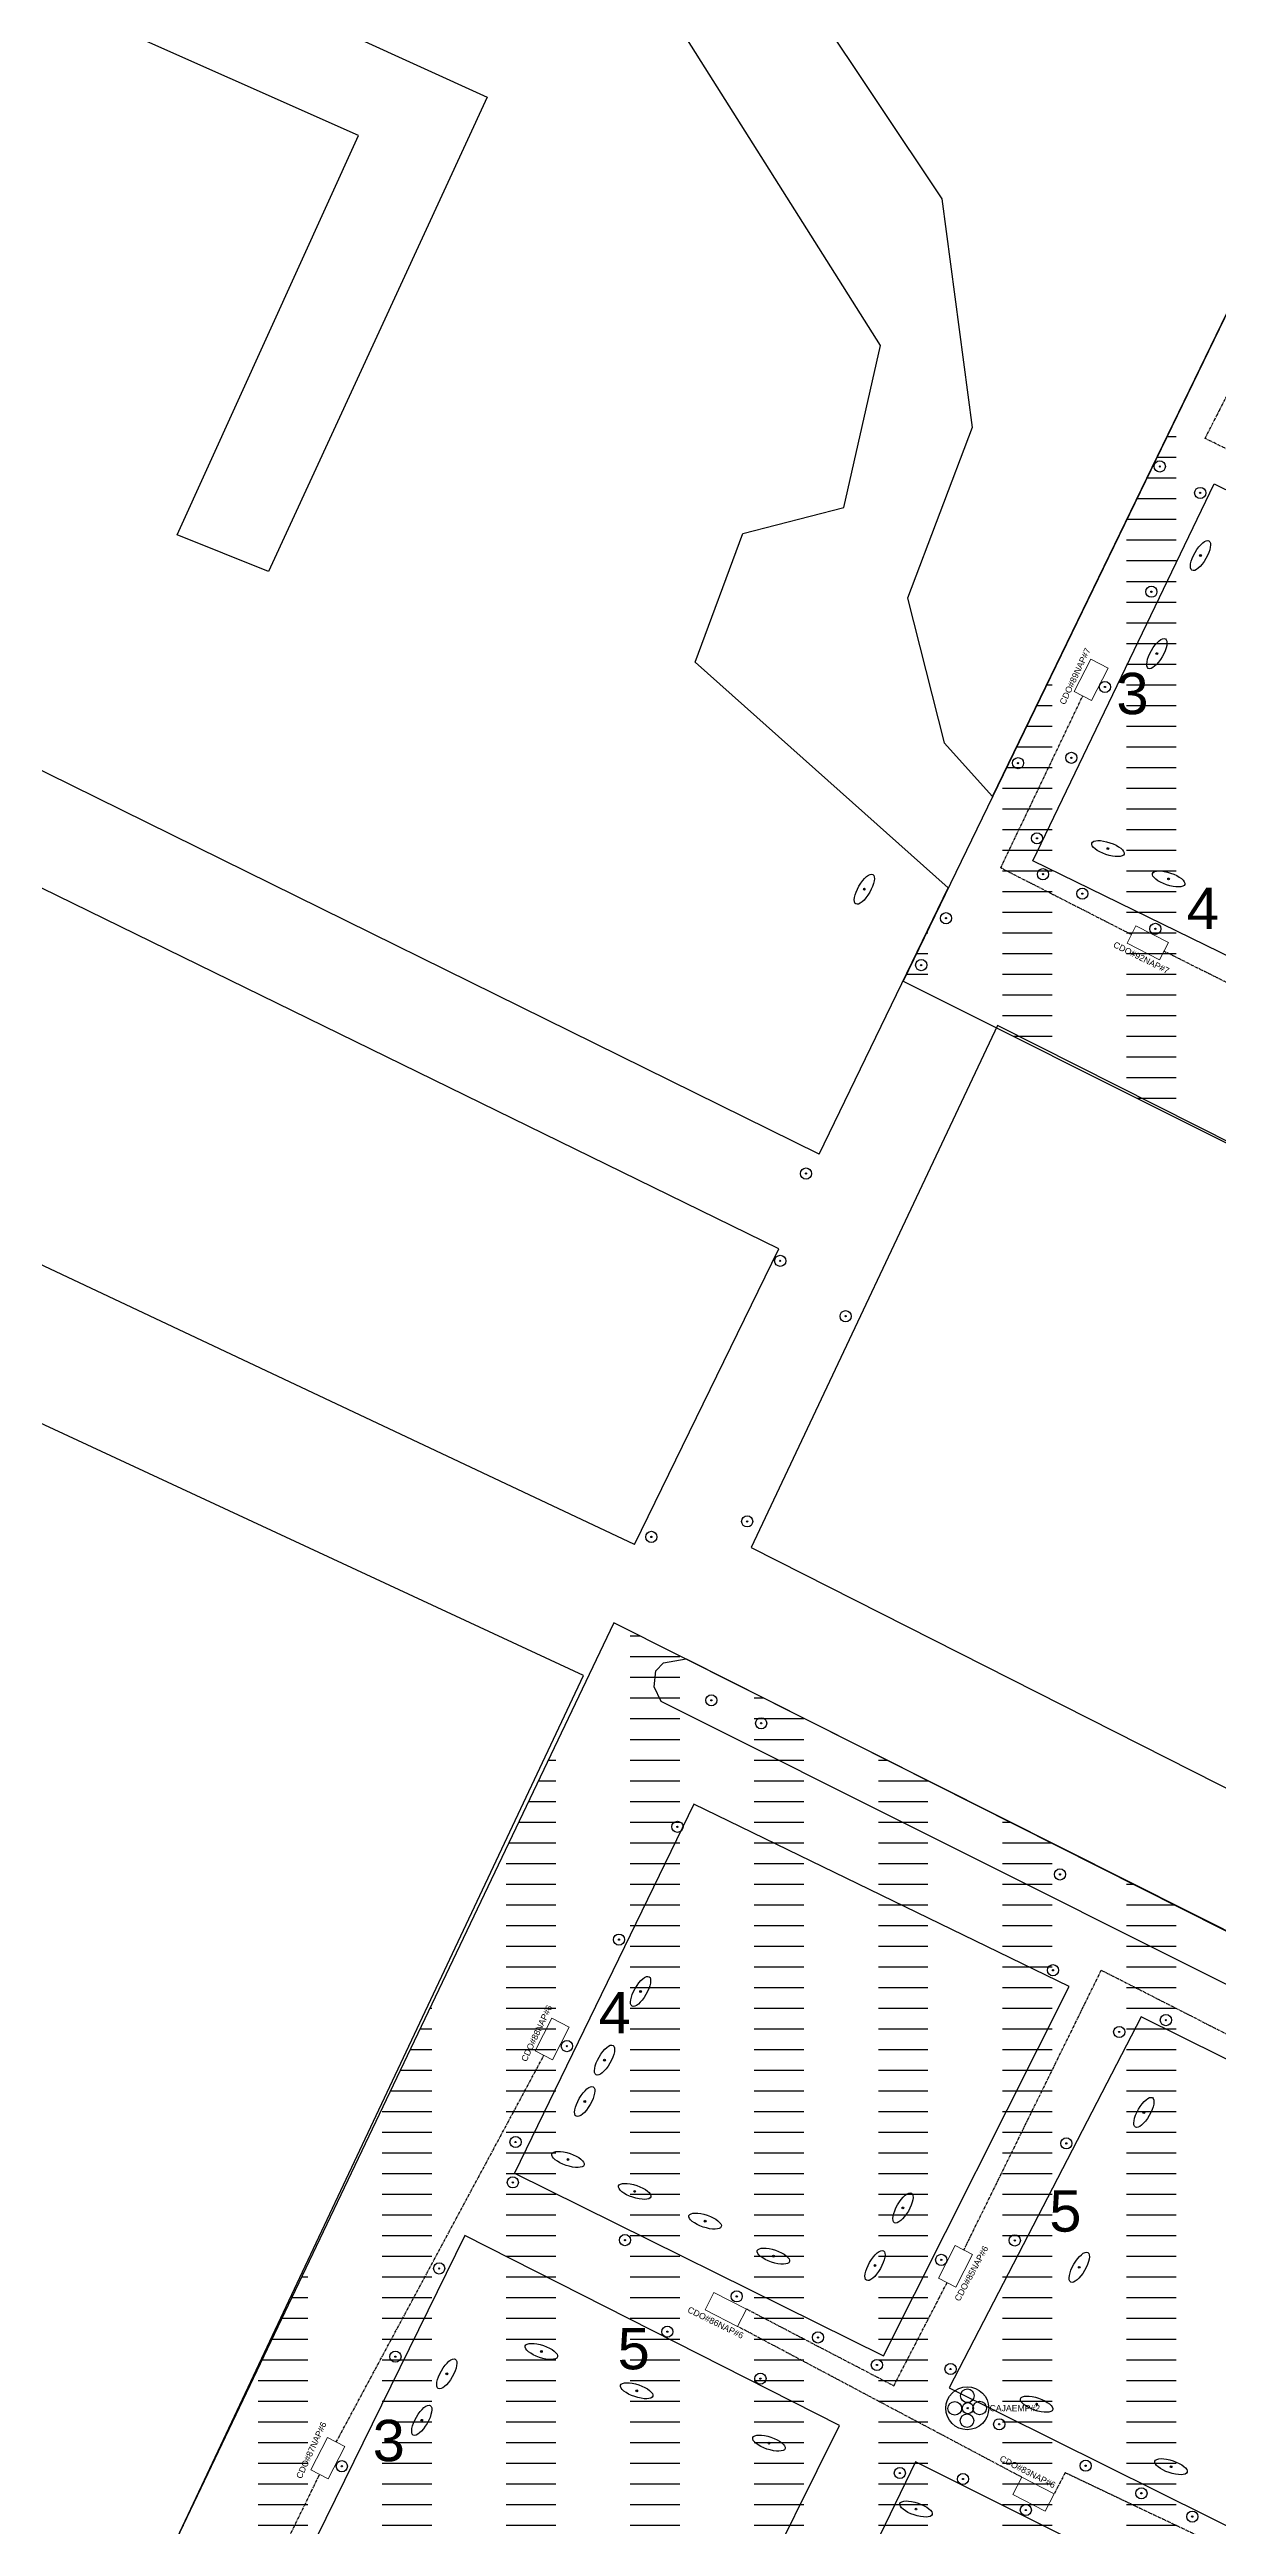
# Model space of a CAD drawing. Header units: metres. Extents: x 400841 to 403530, y 6344062 to 6346805.
# Drawn here: x 401740 to 402022, y 6345600 to 6346199 of the extents above; entities that cross this region are included whole.
import ezdxf
from ezdxf.enums import TextEntityAlignment as Align

# ---------------------------------------------------------------- set-up
doc = ezdxf.new("R2010")
doc.units = ezdxf.units.M
doc.header["$MEASUREMENT"] = 0
doc.linetypes.add('PHANTOM2', pattern=[1.25, 0.625, -0.125, 0.125, -0.125, 0.125, -0.125])
for name, color, linetype, lineweight in [('CDO', 10, 'Continuous', 20), ('Cluster', 62, 'Continuous', 30), ('Fibra_CDO_a_CDO', 12, 'PHANTOM2', 30), ('Fibra_NAP_a_CDO', 52, 'PHANTOM2', 30)]:
    doc.layers.add(name, color=color, linetype=linetype, lineweight=lineweight)
for name, color, linetype in [('CDO_name', 1, 'Continuous'), ('Empalmes_Instalados', 212, 'Continuous'), ('HP_por_cuadra', 4, 'Continuous'), ('Manzanas', 7, 'Continuous'), ('Postes', 5, 'Continuous'), ('Propiedades_Servicio', 104, 'Continuous')]:
    doc.layers.add(name, color=color, linetype=linetype)
doc.layers.get('0').off()
doc.styles.get("Standard").update_dxf_attribs({"font": 'arial.ttf'})
pattern_1 = [(0, (0, 0), (0, 5), [12, -18])]

# ---------------------------------------------------------------- blocks, each defined once
blk = doc.blocks.new('Postes')
at = {"layer": 'Postes'}
for radius in [1.35, 0.15]:
    blk.add_circle((0, 0), radius, dxfattribs=at)
blk = doc.blocks.new('HP')
blk.add_point((0, 0))
at = {"layer": 'Propiedades_Servicio'}
blk.add_circle((0, 0), 0.219, dxfattribs=at)
blk.add_ellipse((0, 0), major_axis=(2.06, 3.57), ratio=0.36506, dxfattribs=at)
blk = doc.blocks.new('HP_contador')
at = {"layer": 'HP_por_cuadra'}
blk.add_attdef('8', (-3.87, -5.87), '', height=10, dxfattribs=at)
blk = doc.blocks.new('Empalmes')
at = {"layer": 'Empalmes_Instalados'}
for centre, radius in [((0, 0), 5.2), ((-3.01, -0.04), 1.64), ((0.04, 3.01), 1.64), ((3.01, 0.04), 1.64), ((-0.04, -3.01), 1.64)]:
    blk.add_circle(centre, radius, dxfattribs=at)
blk.add_point((0.01, 0), dxfattribs=at)
blk.add_point((0.01, 0), dxfattribs=at)
blk = doc.blocks.new('CDO')
at = {"layer": 'CDO'}
blk.add_lwpolyline([(-4.34, 2.51), (4.48, 2.35), (4.39, -2.37), (-4.43, -2.2)], close=True, dxfattribs=at)
at = {"layer": 'CDO', "color": 7, "flags": 2}
blk.add_attdef('CDO', (-3.67, -1.17), '', height=2.5, rotation=359.58865, dxfattribs=at)
blk = doc.blocks.new('ACMAP_ANN_TEMPLATE_NAME_CAJA_DE_EMPALMES')
blk.add_attdef('NAME_CAJA_EMPALME', text='', height=1.5).set_placement((0, 0), align=Align.BOTTOM_LEFT)
blk = doc.blocks.new('ACMAP_ANN_TEMPLATE_NAME_CAJA_CDO')
at = {"layer": 'CDO_name'}
blk.add_attdef('NAME_CDO', text='', height=1.5, dxfattribs=at).set_placement((0, 0), align=Align.TOP_CENTER)

msp = doc.modelspace()

# ---------------------------------------------------------------- hatches: boundary and pattern name
at = {"layer": 'Cluster', "transparency": 33554457}
h = msp.add_hatch(dxfattribs=at)
h.set_pattern_fill('ACAD_ISO03W100', color=3, style=2)
h.set_pattern_definition(pattern_1)
h.paths.add_polyline_path([(402066.99, 6346223.03), (401945.97, 6345973.36), (402162.27, 6345865.09), (402289.54, 6346111.97)])
h.paths.add_polyline_path([(402136.8, 6346044.71), (402128.88, 6346048.61), (402130.97, 6346052.84), (402138.88, 6346048.94)], flags=16)
h.paths.add_polyline_path([(402129.3, 6346048.92), (402136.87, 6346045.22), (402138.52, 6346048.59), (402130.94, 6346052.29)], flags=8)
h = msp.add_hatch(dxfattribs=at)
h.set_pattern_fill('ACAD_ISO03W100', color=1, style=2)
h.set_pattern_definition(pattern_1)
h.paths.add_polyline_path([(402281.95, 6345584.44), (402284.24, 6345583.35), (402290.01, 6345595.32), (402319.96, 6345581.05), (402320.15, 6345581.45), (402168.16, 6345659.62), (402172.73, 6345669.1), (402163.13, 6345673.92), (402158.83, 6345663.35), (401887.44, 6345799.15), (401885.82, 6345802.69), (401886.15, 6345806.56), (401888.08, 6345808.49), (401893.47, 6345809.44), (401876.07, 6345818.18), (401770.19, 6345596.43), (401906.27, 6345526.98), (401948.98, 6345615.28), (402037.53, 6345571.04), (401993.65, 6345482.39), (402012.67, 6345472.68), (402057.96, 6345560.46), (402145.73, 6345516.71), (402100.88, 6345427.67), (402117.1, 6345419.39), (402162.28, 6345509.71), (402211.05, 6345485.18), (402164.63, 6345395.13), (402181.48, 6345386.53), (402187.88, 6345383.28), (402188.95, 6345385.51), (402187.39, 6345386.29), (402231.11, 6345473.88), (402231.44, 6345473.72), (402239.83, 6345491.16), (402235.95, 6345493.02)])
h.paths.add_polyline_path([(402045.42, 6345589.37), (401957.13, 6345633.23), (402003.56, 6345722.91), (402091.79, 6345679.15)], flags=16)
h.paths.add_polyline_path([(402064.38, 6345581.84), (402108.46, 6345670.7), (402198.7, 6345625.96), (402154.88, 6345536.91)], flags=16)
h.paths.add_polyline_path([(402063.73, 6345577.98), (402071.65, 6345574.08), (402069.56, 6345569.85), (402061.65, 6345573.75)], flags=16)
h.paths.add_polyline_path([(402063.71, 6345577.42), (402071.29, 6345573.73), (402069.64, 6345570.36), (402062.06, 6345574.05)], flags=0)
h.paths.add_polyline_path([(401941.24, 6345640.97), (401852.02, 6345685.07), (401895.38, 6345774.32), (401986.16, 6345730.22)], flags=16)
h.paths.add_polyline_path([(401930.64, 6345624.12), (401887.56, 6345537.39), (401797.47, 6345583.35), (401839.97, 6345670)], flags=16)
h.paths.add_polyline_path([(402171.63, 6345526.68), (402216.64, 6345617.22), (402263.54, 6345592.87), (402217.63, 6345502.73)], flags=16)
h.paths.add_polyline_path([(402057.96, 6345560.46), (402012.67, 6345472.68), (402022.55, 6345467.64), (402101.13, 6345428.17), (402145.73, 6345516.71)], flags=17)
h.paths.add_polyline_path([(402037.53, 6345571.04), (401948.98, 6345615.28), (401906.27, 6345526.98), (401957.17, 6345501.01), (401993.76, 6345482.6)], flags=17)
h.paths.add_polyline_path([(402211.05, 6345485.18), (402162.28, 6345509.71), (402117.1, 6345419.39), (402164.63, 6345395.13)], flags=17)
h.paths.add_polyline_path([(401939.55, 6345786.28), (401893.47, 6345809.44), (401888.08, 6345808.49), (401886.15, 6345806.56), (401885.82, 6345802.69), (401887.44, 6345799.15), (402158.83, 6345663.35), (402163.02, 6345673.66)], flags=17)
h.paths.add_polyline_path([(402172.37, 6345668.34), (402168.16, 6345659.62), (402320.15, 6345581.45), (402325.32, 6345592.42), (402323.08, 6345593.55)])

# ---------------------------------------------------------------- linework, layer by layer
at = {"layer": 'Cluster'}
for points in [[(401945.97, 6345973.36), (402162.27, 6345865.09), (402289.54, 6346111.97), (402066.99, 6346223.03), (401945.97, 6345973.36)], [(401770.19, 6345596.43), (402187.87, 6345383.27), (402290.01, 6345595.32), (402320.19, 6345580.94), (402326.05, 6345592.05), (401876.07, 6345818.18), (401770.19, 6345596.43)]]:
    msp.add_lwpolyline(points, dxfattribs=at)
at = {"layer": 'Fibra_CDO_a_CDO'}
for points in [[(402080.07, 6346074.76), (402019.02, 6346104.55), (402037.81, 6346141.44)], [(402001.21, 6345984.58), (401969.6, 6346000.71), (401989.42, 6346042.26)], [(402079.27, 6345970.32), (402070, 6345950.12), (402009.07, 6345980.57)], [(401960.66, 6345666.5), (401993.92, 6345734.19), (402045.87, 6345707.7)], [(401808.9, 6345620.11), (401859.13, 6345713.62)], [(401908.11, 6345652.26), (401943.74, 6345633.7), (401956.63, 6345658.65)], [(401974.67, 6345611.59), (401905.96, 6345648.06)], [(401898.82, 6345551.47), (401888.07, 6345531.49), (401790.31, 6345582.39), (401804.87, 6345612.26)]]:
    msp.add_lwpolyline(points, dxfattribs=at)
at = {"layer": 'Fibra_NAP_a_CDO'}
msp.add_lwpolyline([(402062.69, 6345575.86), (401985.17, 6345612.66), (401982.53, 6345607.58)], dxfattribs=at)
at = {"layer": 'Manzanas'}
for p, q in [((401925.7, 6345931.52), (401159.23, 6346309.33)), ((401881.02, 6345837.11), (401117.62, 6346197.08)), ((401868.73, 6345805.43), (401117.22, 6346154.53)), ((401955.88, 6346030.92), (401967.62, 6346018.01)), ((401925.7, 6345931.52), (401956.9, 6345995.9))]:
    msp.add_line(p, q, dxfattribs=at)
for points in [[(401688.85, 6346301.03), (401757.14, 6346311.71), (401745.75, 6346350.67), (401762.06, 6346407.88), (401778.06, 6346412.06), (401790.07, 6346395.17), (401774.51, 6346345.94), (401782.53, 6346302.97), (401855.45, 6346275.65), (401847.64, 6346293.62), (401846.46, 6346328.66), (401872.24, 6346367.95), (401925.36, 6346374.5), (401940.1, 6346338.6), (401893.63, 6346255.04), (401955.36, 6346162.53), (401962.67, 6346107.18), (401947.03, 6346065.96), (401955.88, 6346030.92)], [(401967.62, 6346018.01), (402114.37, 6346320.78), (402920.55, 6345922.81), (403029.13, 6346341.96)], [(401956.9, 6345995.9), (401895.71, 6346050.43), (401907.24, 6346081.61), (401931.64, 6346087.84), (401940.54, 6346127), (401870.2, 6346238.42), (401772.61, 6346286.48), (401707.66, 6346282.85), (401748.69, 6346231.19), (401845.37, 6346187.11), (401792.5, 6346072.42), (401770.45, 6346081.24), (401814.25, 6346177.8), (401721.81, 6346218.9)], [(401881.02, 6345837.11), (401915.92, 6345908.62), (401149.68, 6346283.59)], [(401977.35, 6346002.42), (402021.22, 6346093.61), (402109.37, 6346050.14), (402064.36, 6345959.98), (401977.35, 6346002.42)], [(401909.25, 6345836.38), (402292.07, 6345642.57), (402291.64, 6345685.71), (402325.83, 6345718.15), (402293.67, 6345740.89), (402293.42, 6345766.42), (402334.01, 6345778.54), (401968.8, 6345962.61), (401909.25, 6345836.38)], [(401887.44, 6345799.15), (401885.82, 6345802.69), (401886.15, 6345806.56), (401888.08, 6345808.49), (401893.56, 6345809.46), (402163.02, 6345673.66), (402158.83, 6345663.35), (401887.44, 6345799.15)], [(402130.3, 6345122.33), (401672.29, 6345349.49), (401661.56, 6345366.02), (401868.73, 6345805.43)], [(401852.02, 6345685.07), (401941.24, 6345640.97), (401986.16, 6345730.22), (401895.38, 6345774.32), (401852.02, 6345685.07)], [(402091.79, 6345679.15), (402003.56, 6345722.91), (401957.13, 6345633.23), (402045.42, 6345589.37), (402091.79, 6345679.15)], [(401797.47, 6345583.35), (401887.56, 6345537.39), (401930.64, 6345624.12), (401839.97, 6345670), (401797.47, 6345583.35)], [(401948.98, 6345615.28), (401906.13, 6345526.69), (401993.76, 6345482.6), (402037.53, 6345571.04), (401948.98, 6345615.28)]]:
    msp.add_lwpolyline(points, dxfattribs=at)

# ---------------------------------------------------------------- block references
at = {"layer": 'CDO'}
for p, rotation in [((401991.49, 6346046.13), 63.90027198787766), ((402005.09, 6345982.52), 334.0033842044514), ((401861.2, 6345717.49), 63.90027198787766), ((401958.7, 6345662.52), 63.90027198787766), ((401903.05, 6345652.11), 334.0033842044514), ((401806.94, 6345616.13), 63.90027198787766), ((401977.47, 6345607.43), 334.0033842044514)]:
    msp.add_blockref('CDO', p, dxfattribs=dict(at, rotation=rotation))
at = {"layer": 'CDO_name'}
for p, rotation, values in [((401986.88, 6346047.38), 64.95944611424605, {'NAME_CDO': 'CDO#89NAP#7'}), ((402003.94, 6345979.68), 333.459635670871, {'NAME_CDO': 'CDO#92NAP#7'}), ((401856.69, 6345719.25), 64.76901359276007, {'NAME_CDO': 'CDO#88NAP#6'}), ((401961.83, 6345661.2), 61.72447730536977, {'NAME_CDO': 'CDO#85NAP#6'}), ((401900.98, 6345649.64), 333.668346968505, {'NAME_CDO': 'CDO#86NAP#6'}), ((401802.18, 6345618.43), 65.53270972701394, {'NAME_CDO': 'CDO#87NAP#6'}), ((401976.44, 6345613.57), 332.9639329346925, {'NAME_CDO': 'CDO#83NAP#6'})]:
    msp.add_blockref('ACMAP_ANN_TEMPLATE_NAME_CAJA_CDO', p, dxfattribs=dict(at, rotation=rotation)).add_auto_attribs(values)
at = {"layer": 'Empalmes_Instalados'}
msp.add_blockref('Empalmes', (401961.49, 6345628.27), dxfattribs=at)
msp.add_blockref('ACMAP_ANN_TEMPLATE_NAME_CAJA_DE_EMPALMES', (401966.89, 6345627.09), dxfattribs=at).add_auto_attribs({'NAME_CAJA_EMPALME': 'CAJAEMP#2'})
at = {"layer": 'Manzanas'}
for p in [(401899.61, 6345799.44), (401911.66, 6345793.89), (401891.41, 6345768.85), (401983.92, 6345757.34), (401877.27, 6345741.58), (401982.23, 6345734.17), (402009.53, 6345722.11), (401864.67, 6345715.82), (401998.25, 6345719.24), (401852.26, 6345692.63), (401985.46, 6345692.3), (401851.6, 6345682.87), (401878.73, 6345668.91), (401973, 6345668.84), (401833.79, 6345662.06), (401955.21, 6345664.14), (401905.75, 6345655.31), (401888.98, 6345646.77), (401925.4, 6345645.38), (401823.21, 6345640.73), (401939.65, 6345638.73), (401911.48, 6345635.42), (401957.46, 6345637.75), (401961.64, 6345628.28), (401969.23, 6345624.39), (401810.25, 6345614.24), (401990.13, 6345614.36), (401945.2, 6345612.6), (401960.47, 6345611.15), (401975.67, 6345603.65), (402003.62, 6345607.7), (402015.92, 6345602.06)]:
    msp.add_blockref('Postes', p, dxfattribs=at)
at = {"layer": 'Postes'}
for p in [(402008.06, 6346097.78), (402017.84, 6346091.38), (402006.03, 6346067.49), (401994.79, 6346044.46), (401986.68, 6346027.33), (401973.79, 6346026.04), (401978.36, 6346007.86), (401979.8, 6345999.19), (401989.32, 6345994.49), (401956.37, 6345988.55), (402006.99, 6345985.98), (401950.36, 6345977.21), (401922.51, 6345926.81), (401916.27, 6345905.7), (401932.08, 6345892.31), (401908.28, 6345842.7), (401885.1, 6345838.95)]:
    msp.add_blockref('Postes', p, dxfattribs=at)
at = {"layer": 'Propiedades_Servicio'}
for p in [(402017.9, 6346076.24), (402007.35, 6346052.53), (401936.61, 6345995.56), (401882.5, 6345729.04), (401873.78, 6345712.44), (401868.99, 6345702.43), (402004.21, 6345699.79), (401945.95, 6345676.69), (401939.19, 6345662.77), (401988.59, 6345662.34), (401835.63, 6345636.58), (401829.58, 6345625.36)]:
    msp.add_blockref('HP', p, dxfattribs=at)
for p, values in [((402001.44, 6346043.75), {'8': '3'}), ((402018.45, 6345991.8), {'8': '4'}), ((401876.23, 6345724.79), {'8': '4'}), ((401985.22, 6345676.83), {'8': '5'}), ((401880.82, 6345643.54), {'8': '5'}), ((401821.59, 6345621.33), {'8': '3'})]:
    msp.add_blockref('HP_contador', p, dxfattribs=at).add_auto_attribs(values)
at = {"layer": 'Propiedades_Servicio', "rotation": 281.2153719011788}
for p in [(401995.52, 6346005.38), (402010.2, 6345998.05), (401864.95, 6345688.42), (401881.07, 6345680.7), (401898.11, 6345673.51), (401914.63, 6345665.04), (401858.51, 6345641.99), (401881.56, 6345632.49), (401978.28, 6345629.25), (401913.55, 6345619.83), (402010.78, 6345614.13), (401949.11, 6345603.89)]:
    msp.add_blockref('HP', p, dxfattribs=at)

doc.saveas('drawing.dxf')
